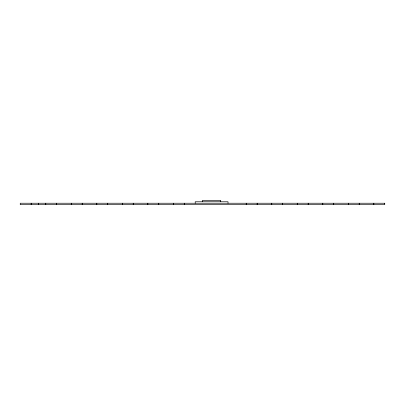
<?xml version="1.0" encoding="UTF-8"?>
<svg xmlns="http://www.w3.org/2000/svg" width="405" height="405" viewBox="0 0 405 405"><rect width="100%" height="100%" fill="white"/><g stroke="black" fill="none" stroke-linecap="round" stroke-linejoin="round"><path stroke-width="0.61" d="M373.815 203.229L373.815 204.687M359.235 203.229L359.235 204.687M348.3 203.229L348.3 204.687M333.72 203.229L333.72 204.687M322.785 203.229L322.785 204.687M308.205 203.229L308.205 204.687M297.27 203.229L297.27 204.687M282.69 203.229L282.69 204.687M271.755 203.229L271.755 204.687M257.175 203.229L257.175 204.687M246.24 203.229L246.24 204.687M228.015 203.229L228.015 201.771L195.21 201.771L195.21 203.229M220.725 201.771L220.725 200.313L202.5 200.313L202.5 201.771M184.275 203.229L184.275 204.687M173.34 203.229L173.34 204.687M158.76 203.229L158.76 204.687M147.825 203.229L147.825 204.687M133.245 203.229L133.245 204.687M122.31 203.229L122.31 204.687M107.73 203.229L107.73 204.687M96.795 203.229L96.795 204.687M82.215 203.229L82.215 204.687M71.28 203.229L71.28 204.687M56.7 203.229L56.7 204.687M45.765 203.229L45.765 204.687M38.475 203.229L38.475 204.687M31.185 203.229L31.185 204.687M384.75 203.229L20.25 203.229L20.25 204.687L384.75 204.687L384.75 203.229"/></g></svg>
